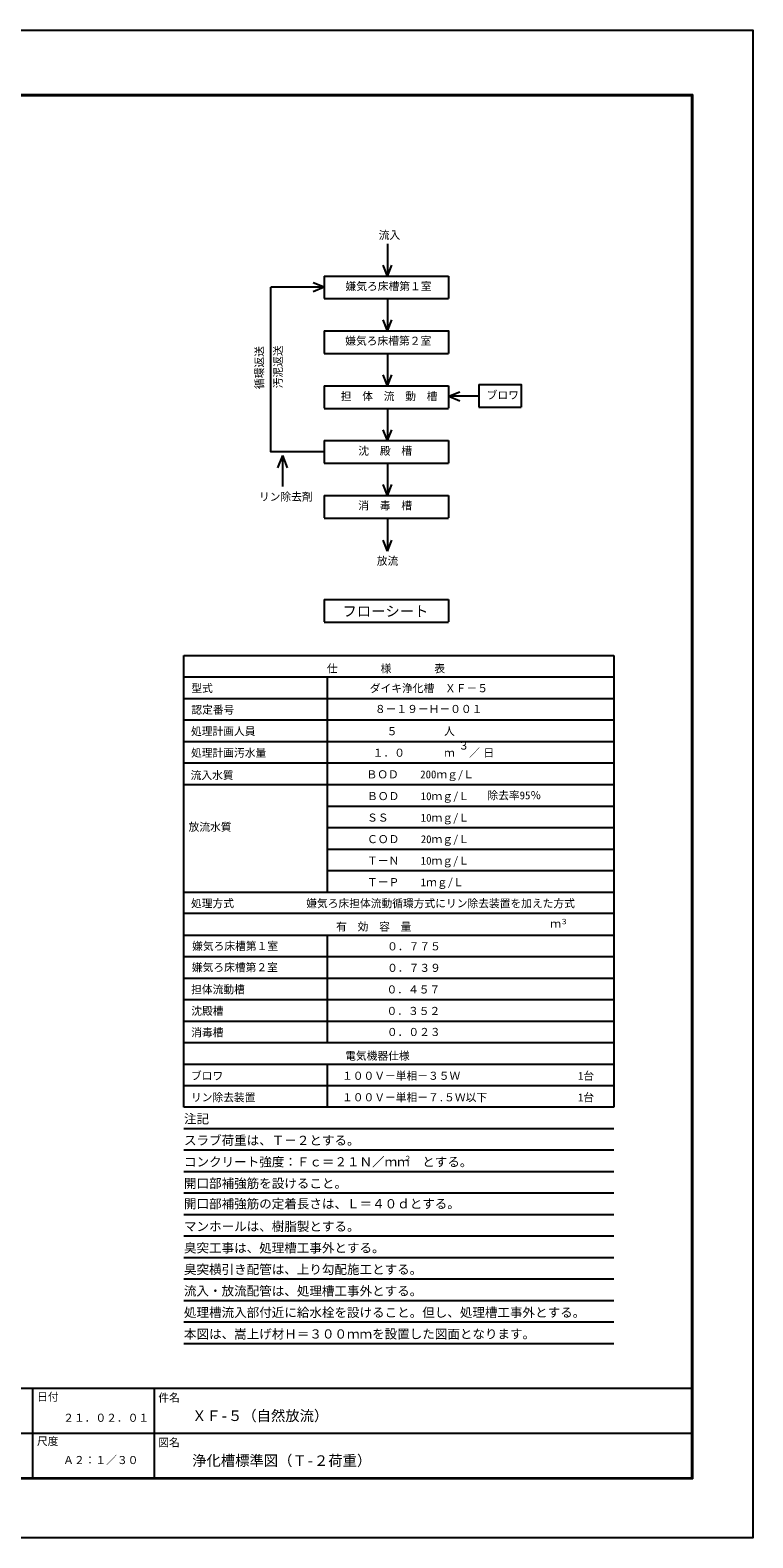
# Model space of a CAD drawing. Units: millimetres, scale not verified. Extents: x -22790 to 8910, y -6308 to 6308.
# Drawn here: x 2858 to 8910, y -6308 to 6308 of the extents above; entities that cross this region are included whole.
import ezdxf
from ezdxf.enums import TextEntityAlignment as Align

# ---------------------------------------------------------------- set-up
doc = ezdxf.new("R2010")
doc.units = ezdxf.units.MM
doc.header["$LTSCALE"] = 30
for name, color, linetype, lineweight in [('0-D_2-0_KUTAI', 4, 'Continuous', 25), ('0-E_水管', 7, 'Continuous', 25), ('1-3_図面枠', 7, 'Continuous', 25), ('1-4_Axis_waku', 7, 'Continuous', 25)]:
    doc.layers.add(name, color=color, linetype=linetype, lineweight=lineweight)
doc.layers.add('1-2_3-6_SUNPO', color=4, linetype='Continuous')
doc.styles.add('ＭＳ ゴシック', font='')
doc.styles.get('ＭＳ ゴシック').set_extended_font_data('MS Gothic')

msp = doc.modelspace()

# ---------------------------------------------------------------- linework, layer by layer
at = {"layer": '0-D_2-0_KUTAI', "color": 3}
for p, q in [((4146.59, 1075.75), (7746.59, 1075.75)), ((4146.59, -2704.26), (4146.59, 1075.75)), ((7746.59, 1075.75), (7746.59, -2704.26)), ((4146.59, 895.75), (7746.59, 895.75)), ((5346.59, 895.75), (5346.59, -904.25)), ((4146.59, 715.75), (7746.59, 715.75)), ((4146.59, 535.75), (7746.59, 535.75)), ((4146.59, 355.75), (7746.59, 355.75)), ((4146.59, 175.75), (7746.59, 175.75)), ((4146.58, -4.25), (7746.59, -4.25)), ((5346.59, -184.25), (7746.59, -184.25)), ((5346.59, -364.25), (7746.59, -364.25)), ((5346.59, -544.25), (7746.59, -544.25)), ((5346.59, -724.25), (7746.59, -724.25)), ((4146.58, -904.25), (7746.59, -904.25)), ((7746.58, -1084.26), (4146.58, -1084.26)), ((4146.58, -1264.26), (7746.58, -1264.26)), ((5346.58, -1264.26), (5346.58, -2164.25)), ((4146.58, -1444.26), (7746.58, -1444.26)), ((4146.58, -1624.26), (7746.58, -1624.26)), ((4146.58, -1804.26), (7746.58, -1804.26)), ((4146.58, -1984.26), (7746.58, -1984.26)), ((4146.58, -2164.25), (7746.58, -2164.25)), ((4146.58, -2344.26), (7746.58, -2344.26)), ((5346.58, -2344.26), (5346.58, -2704.26)), ((7746.58, -2524.26), (4146.58, -2524.26)), ((7746.58, -2704.26), (4146.58, -2704.26))]:
    msp.add_line(p, q, dxfattribs=at)
at = {"layer": '0-E_水管'}
for p, q in [((5850.25, 4520.07), (5850.25, 4250.07)), ((5850.25, 4250.07), (5813.15, 4341.68)), ((5850.25, 4250.07), (5887.34, 4341.68)), ((5319.96, 4155.97), (5228.34, 4193.06)), ((5319.96, 4250.07), (5319.96, 4061.87)), ((5319.96, 4250.07), (6362.36, 4250.07)), ((6362.36, 4250.07), (6362.36, 4062.22)), ((5319.96, 4155.97), (4873.11, 4155.97)), ((5319.96, 4155.97), (5228.34, 4118.88)), ((5319.96, 4061.07), (6362.36, 4061.07)), ((5850.25, 4061.07), (5850.25, 3791.07)), ((5319.96, 3791.07), (5319.96, 3602.08)), ((5850.25, 3791.07), (5813.16, 3882.69)), ((5850.25, 3791.07), (5887.34, 3882.69)), ((5319.96, 3602.08), (6362.36, 3602.08)), ((5850.25, 3602.08), (5850.25, 3332.08)), ((5850.25, 3332.08), (5813.16, 3423.7)), ((5850.25, 3332.08), (5887.34, 3423.7)), ((5319.96, 3332.08), (5319.96, 3143.89)), ((5319.96, 3332.08), (6362.36, 3332.08)), ((6362.36, 3332.08), (6362.36, 3144.24)), ((6365.49, 3244.21), (6457.1, 3281.3)), ((6616.39, 3341.59), (6616.39, 3153.4)), ((6365.49, 3244.21), (6457.1, 3207.12)), ((6616.39, 3244.21), (6365.49, 3244.21)), ((5319.96, 3143.09), (6362.36, 3143.09)), ((5850.25, 3143.09), (5850.25, 2873.09)), ((6616.39, 3152.6), (6969.41, 3152.6)), ((5850.25, 2873.09), (5813.15, 2964.7)), ((5850.25, 2873.09), (5887.34, 2964.7)), ((5319.96, 2873.09), (5319.96, 2684.9)), ((5319.96, 2873.09), (6362.36, 2873.09)), ((6362.36, 2873.09), (6362.36, 2685.25)), ((4970.3, 2748.46), (4929.09, 2646.67)), ((4970.3, 2748.46), (4970.3, 2490.06)), ((4970.3, 2748.46), (5011.52, 2646.67)), ((5319.96, 2684.1), (6362.36, 2684.1)), ((5850.25, 2684.9), (5850.25, 2414.9)), ((5319.96, 2414.1), (5319.96, 2225.91)), ((5319.96, 2414.1), (6362.36, 2414.1)), ((5850.25, 2414.9), (5813.15, 2506.51)), ((5850.25, 2414.9), (5887.34, 2506.51)), ((6362.36, 2414.1), (6362.36, 2226.26)), ((5319.96, 2225.11), (6362.36, 2225.11)), ((5850.25, 2219.15), (5850.25, 1949.15)), ((5850.25, 1949.15), (5813.15, 2040.76)), ((5850.25, 1949.15), (5887.34, 2040.76)), ((5319.96, 1544.31), (5319.96, 1356.12)), ((5319.96, 1544.31), (6362.36, 1544.31)), ((6362.36, 1544.31), (6362.36, 1356.47)), ((5319.96, 1355.32), (6362.36, 1355.32))]:
    msp.add_line(p, q, dxfattribs=at)
at = {"layer": '0-E_水管', "color": 3}
for p, q in [((7746.59, -2884.26), (4146.59, -2884.26)), ((7746.59, -3064.26), (4146.59, -3064.26)), ((7746.59, -3244.26), (4146.59, -3244.26)), ((7746.59, -3424.26), (4146.59, -3424.26)), ((7746.59, -3604.27), (4146.59, -3604.27)), ((7746.59, -3604.27), (4146.59, -3604.27)), ((7746.59, -3784.27), (4146.59, -3784.27)), ((7746.59, -3964.27), (4146.59, -3964.27)), ((7746.59, -4144.27), (4146.59, -4144.27)), ((7746.59, -4324.27), (4146.59, -4324.27)), ((7746.59, -4504.27), (4146.59, -4504.27)), ((7746.59, -4684.27), (4146.59, -4684.27))]:
    msp.add_line(p, q, dxfattribs=at)
at = {"layer": '0-E_水管'}
for points in [[(5319.96, 2778.99), (4873.11, 2778.99), (4873.11, 4155.97)], [(5319.96, 3791.07), (6362.36, 3791.07), (6362.36, 3602.08)], [(6616.39, 3341.59), (6969.41, 3341.59), (6969.41, 3152.6)]]:
    msp.add_lwpolyline(points, dxfattribs=at)
at = {"layer": '1-3_図面枠'}
msp.add_lwpolyline([(-8910, -6307.5), (-8910, 6307.5), (8910, 6307.5), (8910, -6307.5)], close=True, dxfattribs=at)
at = {"layer": '1-4_Axis_waku'}
for p, q in [((-7778.4, 5769.9), (8408.4, 5769.9)), ((-7777.8, 5769.3), (8407.8, 5769.3)), ((-7777.2, 5768.7), (8407.2, 5768.7)), ((-7776.6, 5768.1), (8406.6, 5768.1)), ((-7776, 5767.5), (8406, 5767.5)), ((-7775.4, 5766.9), (8405.4, 5766.9)), ((-7774.8, 5766.3), (8404.8, 5766.3)), ((-7774.2, 5765.7), (8404.2, 5765.7)), ((-7773.6, 5765.1), (8403.6, 5765.1)), ((-7773, 5764.5), (8403, 5764.5)), ((-7772.4, 5763.9), (8402.4, 5763.9)), ((-7771.8, 5763.3), (8401.8, 5763.3)), ((-7771.2, 5762.7), (8401.2, 5762.7)), ((-7770.6, 5762.1), (8400.6, 5762.1)), ((-7770, 5761.5), (8400, 5761.5)), ((8400, -5806.5), (8400, 5761.5)), ((8400.6, -5807.1), (8400.6, 5762.1)), ((8401.2, -5807.7), (8401.2, 5762.7)), ((8401.8, -5808.3), (8401.8, 5763.3)), ((8402.4, -5808.9), (8402.4, 5763.9)), ((8403, -5809.5), (8403, 5764.5)), ((8403.6, -5810.1), (8403.6, 5765.1)), ((8404.2, -5810.7), (8404.2, 5765.7)), ((8404.8, -5811.3), (8404.8, 5766.3)), ((8405.4, -5811.9), (8405.4, 5766.9)), ((8406, -5812.5), (8406, 5767.5)), ((8406.6, -5813.1), (8406.6, 5768.1)), ((8407.2, -5813.7), (8407.2, 5768.7)), ((8407.8, -5814.3), (8407.8, 5769.3)), ((8408.4, -5814.9), (8408.4, 5769.9)), ((-7770, -5056.5), (8400, -5056.5)), ((2879.99, -5806.5), (2879.99, -5056.5)), ((3900, -5806.5), (3900, -5056.5)), ((239.99, -5431.5), (8399.99, -5431.5)), ((8408.4, -5814.9), (-7778.4, -5814.9)), ((8407.8, -5814.3), (-7777.8, -5814.3)), ((8407.2, -5813.7), (-7777.2, -5813.7)), ((8406.6, -5813.1), (-7776.6, -5813.1)), ((8406, -5812.5), (-7776, -5812.5)), ((8405.4, -5811.9), (-7775.4, -5811.9)), ((8404.8, -5811.3), (-7774.8, -5811.3)), ((8404.2, -5810.7), (-7774.2, -5810.7)), ((8403.6, -5810.1), (-7773.6, -5810.1)), ((8403, -5809.5), (-7773, -5809.5)), ((8402.4, -5808.9), (-7772.4, -5808.9)), ((8401.8, -5808.3), (-7771.8, -5808.3)), ((8401.2, -5807.7), (-7771.2, -5807.7)), ((8400.6, -5807.1), (-7770.6, -5807.1)), ((-7770, -5806.5), (8400, -5806.5))]:
    msp.add_line(p, q, dxfattribs=at)

# ---------------------------------------------------------------- texts
at = {"layer": '0-D_2-0_KUTAI', "style": 'ＭＳ ゴシック'}
for s, height, p in [('仕\u3000\u3000\u3000\u3000様\u3000\u3000\u3000\u3000表', 65.98, (5342.98, 913.15)), ('型式', 65.98, (4208.39, 748.15)), ('ダイキ浄化槽\u3000ＸＦ－５', 65.98, (5702.39, 748.15)), ('認定番号', 65.98, (4208.39, 568.15)), ('処理計画人員\u3000', 65.98, (4205.39, 388.15)), ('５', 65.98, (5843.99, 388.15)), ('人', 65.98, (6323.99, 388.15)), ('処理計画汚水量', 65.98, (4205.39, 208.15)), ('１．０', 65.98, (5726.77, 208.15)), ('ｍ', 65.98, (6323.99, 208.15)), ('３', 65.98, (6443.99, 268.16)), ('／', 65.98, (6533.99, 208.15)), ('日', 65.98, (6653.99, 208.15)), ('流入水質', 65.98, (4202.1, 20.04)), ('ＢＯＤ\u3000\u3000200ｍｇ/Ｌ', 65.98, (5675.2, 27.31)), ('ＢＯＤ\u3000\u300010ｍｇ/Ｌ', 65.98, (5679.54, -154.84)), ('除去率95％', 65.98, (6687.26, -147.9)), ('ＳＳ\u3000\u3000\u300010ｍｇ/Ｌ', 65.98, (5679.54, -334.84)), ('放流水質', 65.98, (4185.28, -412.36)), ('ＣＯＤ\u3000\u300020ｍｇ/Ｌ', 65.98, (5679.54, -514.84)), ('ＴーＮ\u3000\u300010ｍｇ/Ｌ', 65.98, (5679.54, -694.84)), ('ＴーＰ\u3000\u30001ｍｇ/Ｌ', 65.98, (5679.54, -874.84)), ('処理方式\u3000\u3000\u3000', 65.98, (4205.38, -1051.86)), ('嫌気ろ床担体流動循環方式にリン除去装置を加えた方式', 65.98, (5170.22, -1051.86)), ('３', 43.99, (7299.17, -1186.66)), ('有\u3000効\u3000容\u3000量', 65.98, (5420.38, -1246.86)), ('ｍ', 65.98, (7214.02, -1222.08)), ('嫌気ろ床槽第１室', 65.98, (4214.97, -1409.12)), ('０．７７５', 65.98, (5847.52, -1411.86)), ('嫌気ろ床槽第２室', 65.98, (4212.72, -1586.94)), ('０．７３９', 65.98, (5847.52, -1591.86)), ('担体流動槽', 65.98, (4206.58, -1771.86)), ('０．４５７', 65.98, (5842.66, -1772.59)), ('沈殿槽', 65.98, (4207.78, -1951.86)), ('０．３５２', 65.98, (5842.66, -1952.59)), ('消毒槽', 65.98, (4207.78, -2131.86)), ('０．０２３', 65.98, (5845.42, -2128.52)), ('電気機器仕様', 65.98, (5495.98, -2326.86)), ('ブロワ', 65.98, (4204.78, -2494.86)), ('１００Ｖ－単相－３５Ｗ', 65.98, (5469.88, -2494.86)), ('1台', 65.98, (7445.68, -2494.86)), ('リン除去装置', 65.98, (4204.78, -2674.86)), ('１００Ｖ－単相－７.５Ｗ以下', 65.98, (5469.88, -2674.86)), ('1台', 65.98, (7445.68, -2674.86))]:
    msp.add_text(s, height=height, dxfattribs=at).set_placement(p, align=Align.BOTTOM_LEFT)
at = {"layer": '0-E_水管', "color": 4, "style": 'ＭＳ ゴシック'}
for s, height, p in [('流入', 65.98, (5776.74, 4539.78)), ('嫌気ろ床槽第１室', 65.98, (5499.35, 4111.64)), ('嫌気ろ床槽第２室', 65.98, (5496.86, 3654.99)), ('担\u3000体\u3000流\u3000動\u3000槽', 65.98, (5459.09, 3191.48)), ('ブロワ', 65.98, (6680.89, 3200.97)), ('沈\u3000殿\u3000槽', 65.98, (5606.15, 2734.27)), ('リン除去剤', 65.98, (4774, 2350.38)), ('消\u3000毒\u3000槽', 65.98, (5606.15, 2277.13)), ('フローシート ', 87.98, (5473.46, 1375.29)), ('注記', 76.98, (4146.59, -2863.06)), ('スラブ荷重は、Ｔ－２とする。', 76.98, (4146.59, -3043.07)), ('コンクリート強度：Ｆｃ＝２１Ｎ／ｍｍ\u3000とする。', 76.98, (4146.59, -3223.07)), ('２', 43.99, (5989.81, -3168.94)), ('開口部補強筋を設けること。', 76.98, (4146.59, -3403.07)), ('開口部補強筋の定着長さは、Ｌ＝４０ｄとする。', 76.98, (4146.59, -3573.86)), ('マンホールは、樹脂製とする。', 76.98, (4146.59, -3763.07)), ('臭突工事は、処理槽工事外とする。', 76.98, (4146.59, -3943.07)), ('臭突横引き配管は、上り勾配施工とする。', 76.98, (4146.59, -4123.07)), ('流入・放流配管は、処理槽工事外とする。', 76.98, (4146.59, -4303.08)), ('処理槽流入部付近に給水栓を設けること。但し、処理槽工事外とする。', 76.98, (4146.59, -4483.08)), ('本図は、嵩上げ材Ｈ＝３００ｍｍを設置した図面となります。', 76.98, (4146.59, -4663.08))]:
    msp.add_text(s, height=height, dxfattribs=at).set_placement(p, align=Align.BOTTOM_LEFT)
for s, rotation, p in [('循環返送', 90, (4831.23, 3304.07)), ('汚泥返送', 90, (4988.24, 3309.89)), ('放流', 0.001, (5760.91, 1813.99))]:
    msp.add_text(s, height=65.98, rotation=rotation, dxfattribs=at).set_placement(p, align=Align.BOTTOM_LEFT)
at = {"layer": '1-2_3-6_SUNPO', "style": 'ＭＳ ゴシック'}
msp.add_text('８－１９－Ｈ－００１', height=65.98, dxfattribs=at).set_placement((5745.31, 574.15), align=Align.BOTTOM_LEFT)
at = {"layer": '1-4_Axis_waku', "style": 'ＭＳ ゴシック'}
for s, height, p in [('日付', 65.98, (2916.79, -5180.44)), ('件名', 65.98, (3931.47, -5187.88)), ('２１．０２．０１', 65.98, (3134.99, -5356.5)), ('ＸＦ-５（自然放流）', 87.98, (4214.99, -5356.5)), ('尺度', 65.98, (2915.31, -5552.35)), ('図名', 65.98, (3931.47, -5562.88)), ('Ａ２：１／３０', 65.98, (3134.99, -5710.05)), ('浄化槽標準図（Ｔ-２荷重）', 87.98, (4214.99, -5731.5))]:
    msp.add_text(s, height=height, dxfattribs=at).set_placement(p, align=Align.BOTTOM_LEFT)

doc.saveas('drawing.dxf')
